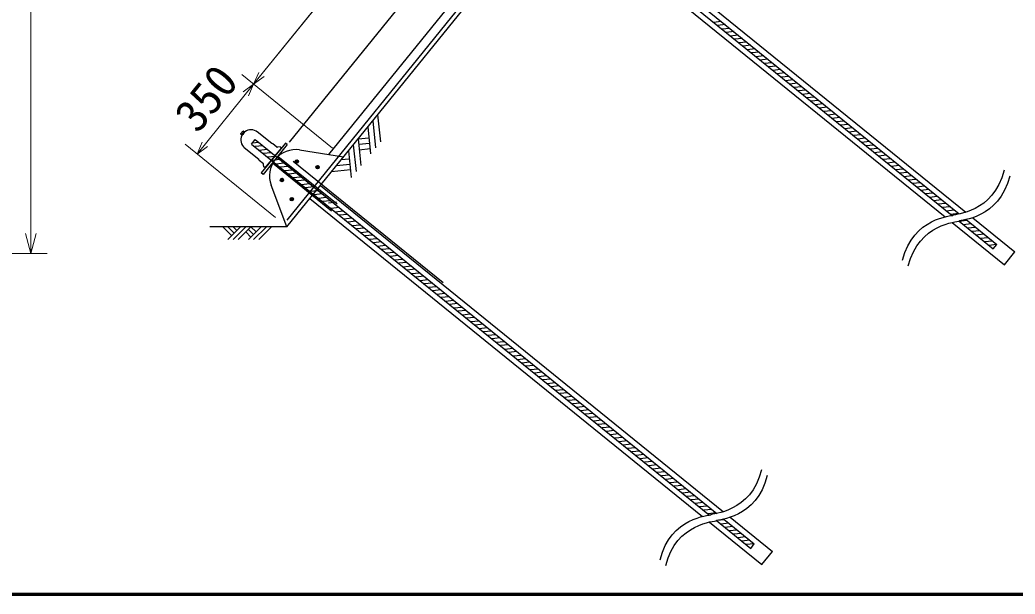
# Model space of a CAD drawing. Units: millimetres, scale not verified. Extents: x 500 to 20500, y 500 to 14562.
# Drawn here: x 13766 to 17640, y 500 to 2734 of the extents above; entities that cross this region are included whole.
import ezdxf
from ezdxf.enums import TextEntityAlignment as Align

# ---------------------------------------------------------------- set-up
doc = ezdxf.new("R2010")
doc.units = ezdxf.units.MM
doc.header["$LTSCALE"] = 50
for name, color, linetype, lineweight in [('C-STR', 1, 'Continuous', 25), ('C-STR-DIM', 1, 'Continuous', 13), ('C-TTL', 2, 'Continuous', 70)]:
    doc.layers.add(name, color=color, linetype=linetype, lineweight=lineweight)
doc.styles.add('ＭＳ ゴシック', font='')
doc.styles.get('ＭＳ ゴシック').set_extended_font_data('MS Gothic')

msp = doc.modelspace()

# ---------------------------------------------------------------- linework, layer by layer
at = {"layer": 'C-STR', "color": 7}
for p, q in [((14805.68, 1929.3), (17952.28, 5815.03)), ((15880.14, 3256.15), (17448.53, 1986.09)), ((15839.23, 3205.63), (17367.64, 1967.95)), ((14968.83, 2210.23), (15729.05, 3149.02)), ((15158.39, 2364.86), (15169.36, 2260.44)), ((15139.51, 2341.55), (15150.48, 2237.12)), ((15120.63, 2318.23), (15131.61, 2213.81)), ((15063.99, 2248.29), (15074.97, 2143.87)), ((15082.87, 2271.61), (15125.06, 2276.04)), ((15082.87, 2271.61), (15093.85, 2167.18)), ((15085.09, 2250.51), (15127.28, 2254.94)), ((14855.18, 2228.35), (15026.19, 2201.61)), ((15045.11, 2224.98), (15056.09, 2120.55)), ((15087.31, 2229.41), (15129.5, 2233.85)), ((14830.67, 2185.23), (15414.2, 1712.7)), ((14837.54, 2183.03), (14850.35, 2184.38)), ((14850.54, 2182.38), (14837.77, 2181.04)), ((14849.51, 2186.3), (14837.96, 2185.09)), ((14838.65, 2179.12), (14850.07, 2180.32)), ((14847.73, 2188.13), (14839.32, 2187.24)), ((14848.63, 2178.16), (14840.51, 2177.3)), ((14998.39, 2167.28), (15050.6, 2172.76)), ((15017.27, 2190.59), (15048.38, 2193.86)), ((14918.54, 2161.4), (14931.35, 2162.75)), ((14931.54, 2160.76), (14918.77, 2159.41)), ((14930.51, 2164.67), (14918.96, 2163.46)), ((14919.65, 2157.49), (14931.07, 2158.69)), ((14928.73, 2166.5), (14920.32, 2165.62)), ((14929.63, 2156.53), (14921.51, 2155.67)), ((14979.51, 2143.96), (15052.82, 2151.67)), ((14779.74, 2111.65), (14792.54, 2113)), ((14792.74, 2111), (14779.97, 2109.66)), ((14791.7, 2114.92), (14780.16, 2113.71)), ((14780.85, 2107.74), (14792.27, 2108.94)), ((14789.93, 2116.75), (14781.52, 2115.86)), ((14790.83, 2106.78), (14782.71, 2105.92)), ((14805.68, 1929.3), (14744.29, 2091.42)), ((14936.16, 2090.43), (16504.55, 820.37)), ((14817.73, 2036.92), (14830.54, 2038.26)), ((14830.73, 2036.27), (14817.96, 2034.93)), ((14829.7, 2040.19), (14818.16, 2038.97)), ((14818.85, 2033.01), (14830.27, 2034.21)), ((14827.93, 2042.01), (14819.51, 2041.13)), ((14828.83, 2032.04), (14820.7, 2031.19)), ((14895.25, 2039.91), (16423.66, 802.23)), ((17394.45, 1946.24), (17598.7, 1780.85)), ((17474.97, 1964.67), (17639.6, 1831.36)), ((14805.68, 1929.3), (14505.68, 1929.3)), ((14556.18, 1929.3), (14590.93, 1894.55)), ((14625.68, 1929.3), (14576.18, 1879.8)), ((14576.18, 1929.3), (14600.93, 1904.55)), ((14645.68, 1929.3), (14596.18, 1879.8)), ((14596.18, 1929.3), (14610.93, 1914.55)), ((14665.68, 1929.3), (14616.18, 1879.8)), ((14645.68, 1909.3), (14665.68, 1889.3)), ((14655.68, 1919.3), (14675.68, 1899.3)), ((14705.68, 1929.3), (14656.18, 1879.8)), ((14665.68, 1929.3), (14685.68, 1909.3)), ((14725.68, 1929.3), (14676.18, 1879.8)), ((14745.68, 1929.3), (14696.18, 1879.8)), ((17598.7, 1780.85), (17639.6, 1831.36)), ((16450.47, 780.52), (16654.71, 615.13)), ((16530.99, 798.95), (16695.62, 665.64)), ((16654.71, 615.13), (16695.62, 665.64))]:
    msp.add_line(p, q, dxfattribs=at)
at = {"layer": 'C-STR'}
for p, q in [((14806.25, 1955.1), (17940.08, 5825.06)), ((15663.75, 3307.41), (14814.17, 2258.27)), ((14968.12, 2022.94), (14999.06, 2026.19))]:
    msp.add_line(p, q, dxfattribs=at)
at = {"layer": 'C-STR', "color": 6}
for p, q in [((15612.29, 3417.07), (17395, 1973.46)), ((15626.14, 3434.17), (17422.81, 1979.25)), ((16465.59, 2726.08), (16496.53, 2729.34)), ((16513.02, 2715.99), (16482.07, 2712.73)), ((16498.56, 2699.38), (16529.5, 2702.64)), ((16545.99, 2689.29), (16515.04, 2686.03)), ((16531.53, 2672.68), (16562.47, 2675.94)), ((16578.96, 2662.59), (16548.02, 2659.33)), ((16564.5, 2645.99), (16595.44, 2649.24)), ((16611.93, 2635.89), (16580.99, 2632.64)), ((16597.47, 2619.29), (16628.42, 2622.54)), ((16644.9, 2609.19), (16613.96, 2605.94)), ((16630.44, 2592.59), (16661.39, 2595.84)), ((16646.93, 2579.24), (16677.87, 2582.49)), ((16663.42, 2565.89), (16694.36, 2569.14)), ((16679.9, 2552.54), (16710.84, 2555.79)), ((16696.39, 2539.19), (16727.33, 2542.44)), ((16712.87, 2525.84), (16743.82, 2529.09)), ((16729.36, 2512.49), (16760.3, 2515.74)), ((16745.85, 2499.14), (16776.79, 2502.39)), ((16762.33, 2485.79), (16793.27, 2489.04)), ((16778.82, 2472.44), (16809.76, 2475.69)), ((16795.3, 2459.09), (16826.24, 2462.34)), ((16811.79, 2445.74), (16842.73, 2448.99)), ((16828.27, 2432.39), (16859.22, 2435.64)), ((16844.76, 2419.04), (16875.7, 2422.29)), ((16861.25, 2405.69), (16892.19, 2408.94)), ((16877.73, 2392.34), (16908.67, 2395.59)), ((16894.22, 2378.99), (16925.16, 2382.24)), ((16910.7, 2365.64), (16941.65, 2368.89)), ((16927.19, 2352.29), (16958.13, 2355.54)), ((16943.67, 2338.94), (16974.62, 2342.19)), ((16960.16, 2325.59), (16991.1, 2328.84)), ((14626.69, 2290.84), (14634.88, 2300.95)), ((14626.84, 2289.43), (14626.69, 2290.84)), ((14626.84, 2289.43), (14630.18, 2286.73)), ((14639.62, 2298.39), (14630.18, 2286.73)), ((14630.47, 2284.06), (14633.86, 2288.26)), ((14633.86, 2288.26), (14632.38, 2289.45)), ((14638.58, 2294.72), (14633.55, 2288.51)), ((14636.28, 2301.1), (14634.88, 2300.95)), ((14639.62, 2298.39), (14636.28, 2301.1)), ((14638.89, 2294.47), (14637.42, 2295.67)), ((14638.89, 2294.47), (14642.29, 2298.66)), ((14746.88, 2253.35), (14690.3, 2299.17)), ((16976.65, 2312.24), (17007.59, 2315.49)), ((16993.13, 2298.89), (17024.07, 2302.14)), ((17009.62, 2285.54), (17040.56, 2288.79)), ((14668.31, 2251.35), (14682.16, 2268.45)), ((14668.31, 2251.35), (16451.02, 807.74)), ((14695.29, 2257.81), (14671.52, 2255.31)), ((14682.16, 2268.45), (16478.83, 813.53)), ((14800.15, 2255.25), (14705.75, 2138.68)), ((14807.14, 2249.59), (14712.74, 2133.02)), ((14750.83, 2252.72), (14746.88, 2253.35)), ((14766.84, 2239.76), (14750.83, 2252.72)), ((14807.14, 2249.59), (14800.15, 2255.25)), ((17026.1, 2272.19), (17057.05, 2275.44)), ((17042.59, 2258.84), (17073.53, 2262.09)), ((17059.07, 2245.49), (17090.02, 2248.74)), ((14696.54, 2191.18), (14639.96, 2236.99)), ((14711.78, 2244.46), (14680.83, 2241.21)), ((14697.32, 2227.86), (14728.26, 2231.11)), ((14744.75, 2217.76), (14713.8, 2214.51)), ((14721.48, 2158.11), (14784.42, 2235.82)), ((14778.98, 2240.23), (14769.13, 2239.19)), ((14784.42, 2235.82), (14778.98, 2240.23)), ((17075.56, 2232.14), (17106.5, 2235.39)), ((17092.05, 2218.79), (17122.99, 2222.04)), ((17108.53, 2205.44), (17139.47, 2208.69)), ((14697.97, 2187.44), (14696.54, 2191.18)), ((14713.98, 2174.48), (14697.97, 2187.44)), ((14716.04, 2162.51), (14715.01, 2172.36)), ((14730.29, 2201.16), (14761.23, 2204.41)), ((14777.72, 2191.06), (14746.78, 2187.81)), ((14749.25, 2178.09), (14979.28, 1991.81)), ((14763.26, 2174.46), (14794.2, 2177.71)), ((14770.64, 2204.51), (15000.68, 2018.24)), ((17125.02, 2192.09), (17155.96, 2195.34)), ((17141.5, 2178.74), (17172.45, 2181.99)), ((14712.74, 2133.02), (14705.75, 2138.68)), ((14721.48, 2158.11), (14716.04, 2162.51)), ((14810.69, 2164.36), (14779.75, 2161.11)), ((14796.23, 2147.76), (14827.18, 2151.01)), ((14843.66, 2137.66), (14812.72, 2134.41)), ((17157.99, 2165.39), (17188.93, 2168.64)), ((17174.47, 2152.04), (17205.42, 2155.29)), ((17190.96, 2138.69), (17221.9, 2141.94)), ((14829.21, 2121.06), (14860.15, 2124.31)), ((14876.63, 2110.96), (14845.69, 2107.71)), ((14862.18, 2094.36), (14893.12, 2097.61)), ((17207.45, 2125.34), (17238.39, 2128.59)), ((17223.93, 2111.99), (17254.87, 2115.24)), ((17240.42, 2098.64), (17271.36, 2101.89)), ((14909.6, 2084.26), (14878.66, 2081.01)), ((14895.15, 2067.66), (14926.09, 2070.91)), ((14942.58, 2057.56), (14911.63, 2054.31)), ((17256.9, 2085.29), (17287.85, 2088.54)), ((17273.39, 2071.94), (17304.33, 2075.19)), ((17289.88, 2058.59), (17320.82, 2061.84)), ((14928.12, 2040.96), (14959.06, 2044.21)), ((14975.55, 2030.86), (14944.61, 2027.61)), ((17306.36, 2045.24), (17337.3, 2048.49)), ((17322.85, 2031.89), (17353.79, 2035.14)), ((17339.33, 2018.54), (17370.27, 2021.79)), ((15008.52, 2004.16), (14977.58, 2000.91)), ((14994.06, 1987.56), (15025, 1990.81)), ((15041.49, 1977.46), (15010.55, 1974.21)), ((17355.82, 2005.19), (17386.76, 2008.44)), ((17372.3, 1991.84), (17403.25, 1995.09)), ((17388.79, 1978.49), (17419.73, 1981.74)), ((15027.03, 1960.86), (15057.98, 1964.11)), ((15074.46, 1950.76), (15043.52, 1947.51)), ((15060.01, 1934.16), (15090.95, 1937.41)), ((17421.76, 1951.79), (17452.7, 1955.04)), ((17421.76, 1951.79), (17555.16, 1843.77)), ((17438.25, 1938.44), (17469.19, 1941.69)), ((17449.69, 1957.48), (17569, 1860.86)), ((15107.43, 1924.07), (15076.49, 1920.81)), ((15092.98, 1907.46), (15123.92, 1910.72)), ((17454.73, 1925.09), (17485.67, 1928.34)), ((17471.22, 1911.74), (17502.16, 1914.99)), ((17487.7, 1898.39), (17518.65, 1901.64)), ((15140.41, 1897.37), (15109.46, 1894.11)), ((15125.95, 1880.76), (15156.89, 1884.02)), ((15173.38, 1870.67), (15142.43, 1867.41)), ((17504.19, 1885.04), (17535.13, 1888.29)), ((17520.68, 1871.69), (17551.62, 1874.94)), ((17537.16, 1858.34), (17568.1, 1861.59)), ((17555.16, 1843.77), (17569, 1860.86)), ((15158.92, 1854.06), (15189.86, 1857.32)), ((15206.35, 1843.97), (15175.41, 1840.71)), ((15191.89, 1827.36), (15222.83, 1830.62)), ((17553.65, 1844.99), (17556.38, 1845.28)), ((15239.32, 1817.27), (15208.38, 1814.01)), ((15224.86, 1800.66), (15255.81, 1803.92)), ((15272.29, 1790.57), (15241.35, 1787.31)), ((15257.83, 1773.96), (15288.78, 1777.22)), ((15305.26, 1763.87), (15274.32, 1760.61)), ((15290.81, 1747.26), (15321.75, 1750.52)), ((15338.23, 1737.17), (15307.29, 1733.91)), ((15323.78, 1720.56), (15354.72, 1723.82)), ((15371.21, 1710.47), (15340.26, 1707.21)), ((15356.75, 1693.86), (15387.69, 1697.12)), ((15404.18, 1683.77), (15373.23, 1680.51)), ((15389.72, 1667.16), (15420.66, 1670.42)), ((15437.15, 1657.07), (15406.21, 1653.81)), ((15422.69, 1640.46), (15453.63, 1643.72)), ((15470.12, 1630.37), (15439.18, 1627.12)), ((15455.66, 1613.77), (15486.61, 1617.02)), ((15503.09, 1603.67), (15472.15, 1600.42)), ((15488.64, 1587.07), (15519.58, 1590.32)), ((15536.06, 1576.97), (15505.12, 1573.72)), ((15521.61, 1560.37), (15552.55, 1563.62)), ((15569.03, 1550.27), (15538.09, 1547.02)), ((15554.58, 1533.67), (15585.52, 1536.92)), ((15602.01, 1523.57), (15571.06, 1520.32)), ((15587.55, 1506.97), (15618.49, 1510.22)), ((15634.98, 1496.87), (15604.04, 1493.62)), ((15620.52, 1480.27), (15651.46, 1483.52)), ((15667.95, 1470.17), (15637.01, 1466.92)), ((15653.49, 1453.57), (15684.44, 1456.82)), ((15700.92, 1443.47), (15669.98, 1440.22)), ((15686.46, 1426.87), (15717.41, 1430.12)), ((15702.95, 1413.52), (15733.89, 1416.77)), ((15719.44, 1400.17), (15750.38, 1403.42)), ((15766.86, 1390.07), (15735.92, 1386.82)), ((15752.41, 1373.47), (15783.35, 1376.72)), ((15799.84, 1363.37), (15768.89, 1360.12)), ((15785.38, 1346.77), (15816.32, 1350.02)), ((15832.81, 1336.67), (15801.86, 1333.42)), ((15818.35, 1320.07), (15849.29, 1323.32)), ((15865.78, 1309.97), (15834.84, 1306.72)), ((15851.32, 1293.37), (15882.26, 1296.62)), ((15898.75, 1283.27), (15867.81, 1280.02)), ((15884.29, 1266.67), (15915.24, 1269.92)), ((15931.72, 1256.57), (15900.78, 1253.32)), ((15948.21, 1243.22), (15917.26, 1239.97)), ((15964.69, 1229.87), (15933.75, 1226.62)), ((15981.18, 1216.52), (15950.24, 1213.27)), ((15997.66, 1203.17), (15966.72, 1199.92)), ((16014.15, 1189.82), (15983.21, 1186.57)), ((16030.64, 1176.47), (15999.69, 1173.22)), ((16047.12, 1163.12), (16016.18, 1159.87)), ((16063.61, 1149.77), (16032.67, 1146.52)), ((16080.09, 1136.42), (16049.15, 1133.17)), ((16096.58, 1123.07), (16065.64, 1119.82)), ((16113.06, 1109.72), (16082.12, 1106.47)), ((16129.55, 1096.37), (16098.61, 1093.12)), ((16146.04, 1083.02), (16115.09, 1079.77)), ((16162.52, 1069.67), (16131.58, 1066.42)), ((16179.01, 1056.32), (16148.07, 1053.07)), ((16195.49, 1042.97), (16164.55, 1039.72)), ((16211.98, 1029.62), (16181.04, 1026.37)), ((16228.47, 1016.27), (16197.52, 1013.02)), ((16244.95, 1002.92), (16214.01, 999.67)), ((16261.44, 989.57), (16230.49, 986.32)), ((16277.92, 976.22), (16246.98, 972.97)), ((16294.41, 962.87), (16263.47, 959.62)), ((16310.89, 949.52), (16279.95, 946.27)), ((16327.38, 936.17), (16296.44, 932.92)), ((16343.87, 922.82), (16312.92, 919.57)), ((16360.35, 909.47), (16329.41, 906.22)), ((16376.84, 896.12), (16345.89, 892.87)), ((16393.32, 882.77), (16362.38, 879.52)), ((16409.81, 869.42), (16378.87, 866.17)), ((16426.29, 856.07), (16395.35, 852.82)), ((16442.78, 842.72), (16411.84, 839.47)), ((16459.27, 829.37), (16428.32, 826.12)), ((16475.75, 816.02), (16444.81, 812.77)), ((16508.72, 789.32), (16477.78, 786.07)), ((16477.78, 786.07), (16611.18, 678.05)), ((16525.21, 775.97), (16494.27, 772.72)), ((16505.71, 791.76), (16625.02, 695.15)), ((16541.69, 762.62), (16510.75, 759.37)), ((16558.18, 749.27), (16527.24, 746.02)), ((16574.67, 735.92), (16543.72, 732.67)), ((16591.15, 722.57), (16560.21, 719.32)), ((16607.64, 709.22), (16576.7, 705.97)), ((16624.12, 695.87), (16593.18, 692.62)), ((16612.4, 679.56), (16609.67, 679.27)), ((16611.18, 678.05), (16625.02, 695.15))]:
    msp.add_line(p, q, dxfattribs=at)
for centre in [(14632.52, 2288.12), (14638.75, 2295.81)]:
    msp.add_circle(centre, 0.95, dxfattribs=at)
at = {"layer": 'C-STR', "color": 7}
for centre in [(14844.04, 2182.77), (14925.04, 2161.14), (14786.24, 2111.39), (14824.24, 2036.65)]:
    msp.add_circle(centre, 6.51, dxfattribs=at)
at = {"layer": 'C-STR', "color": 6}
for centre, radius, start, end in [((14666.59, 2266.9), 40, 51, 127.418), ((14666.59, 2266.9), 40, 154.582, 231), ((14768.9, 2243.19), 4, 238.959, 273.237), ((14711.06, 2171.75), 4, 8.763, 43.041)]:
    msp.add_arc(centre, radius, start, end, dxfattribs=at)
at = {"layer": 'C-STR', "color": 7}
msp.add_arc((14839.86, 2127.39), 102.12, 81.37379, 200.62621, dxfattribs=at)
for points in [[(17597.06, 2149.59), (17556.4, 1982.73), (17403.8, 1978.36), (17399.55, 1974.6)], [(17619.26, 2126.79), (17578.61, 1959.92), (17426, 1955.55), (17421.76, 1951.79)], [(17202.05, 1799.6), (17242.71, 1966.47), (17395.31, 1970.84), (17399.55, 1974.6)], [(17224.26, 1776.79), (17264.91, 1943.66), (17417.52, 1948.03), (17421.76, 1951.79)], [(16653.08, 983.88), (16612.42, 817.01), (16459.81, 812.64), (16455.57, 808.88)], [(16675.28, 961.07), (16634.63, 794.2), (16482.02, 789.83), (16477.78, 786.07)], [(16258.07, 633.88), (16298.73, 800.75), (16451.33, 805.12), (16455.57, 808.88)], [(16280.28, 611.08), (16320.93, 777.94), (16473.54, 782.31), (16477.78, 786.07)]]:
    msp.add_open_spline(points, degree=3, dxfattribs=at)
at = {"layer": 'C-STR-DIM'}
for p, q in [((13809.28, 1825.39), (13809.28, 3825.39)), ((14676.22, 2484.5), (15399.94, 3378.21)), ((14983.2, 2235.92), (14629.6, 2522.26)), ((14676.22, 2484.5), (14696.56, 2530.17)), ((14676.22, 2484.5), (14635.77, 2455.11)), ((14676.22, 2484.5), (14655.89, 2438.82)), ((14676.22, 2484.5), (14716.68, 2513.89)), ((14761.38, 1965.17), (14409.33, 2250.25)), ((14455.96, 2212.5), (14476.3, 2258.17)), ((14455.96, 2212.5), (14496.41, 2241.88)), ((13809.28, 1825.39), (13788.57, 1902.66)), ((13809.28, 1825.39), (13829.98, 1902.66)), ((13724.28, 1825.39), (13872.33, 1825.39))]:
    msp.add_line(p, q, dxfattribs=at)
msp.add_lwpolyline([(14455.96, 2212.5), (14676.22, 2484.5), (15399.94, 3378.21)], dxfattribs=at)
at = {"layer": 'C-TTL'}
msp.add_lwpolyline([(500, 500), (20500, 500), (20500, 14350), (500, 14350)], close=True, dxfattribs=at)

# ---------------------------------------------------------------- texts
at = {"layer": 'C-STR-DIM', "color": 7, "style": 'ＭＳ ゴシック'}
msp.add_text('350', height=128.3, rotation=51, dxfattribs=at).set_placement((14488.48, 2264.31), align=Align.BOTTOM_LEFT)

doc.saveas('drawing.dxf')
